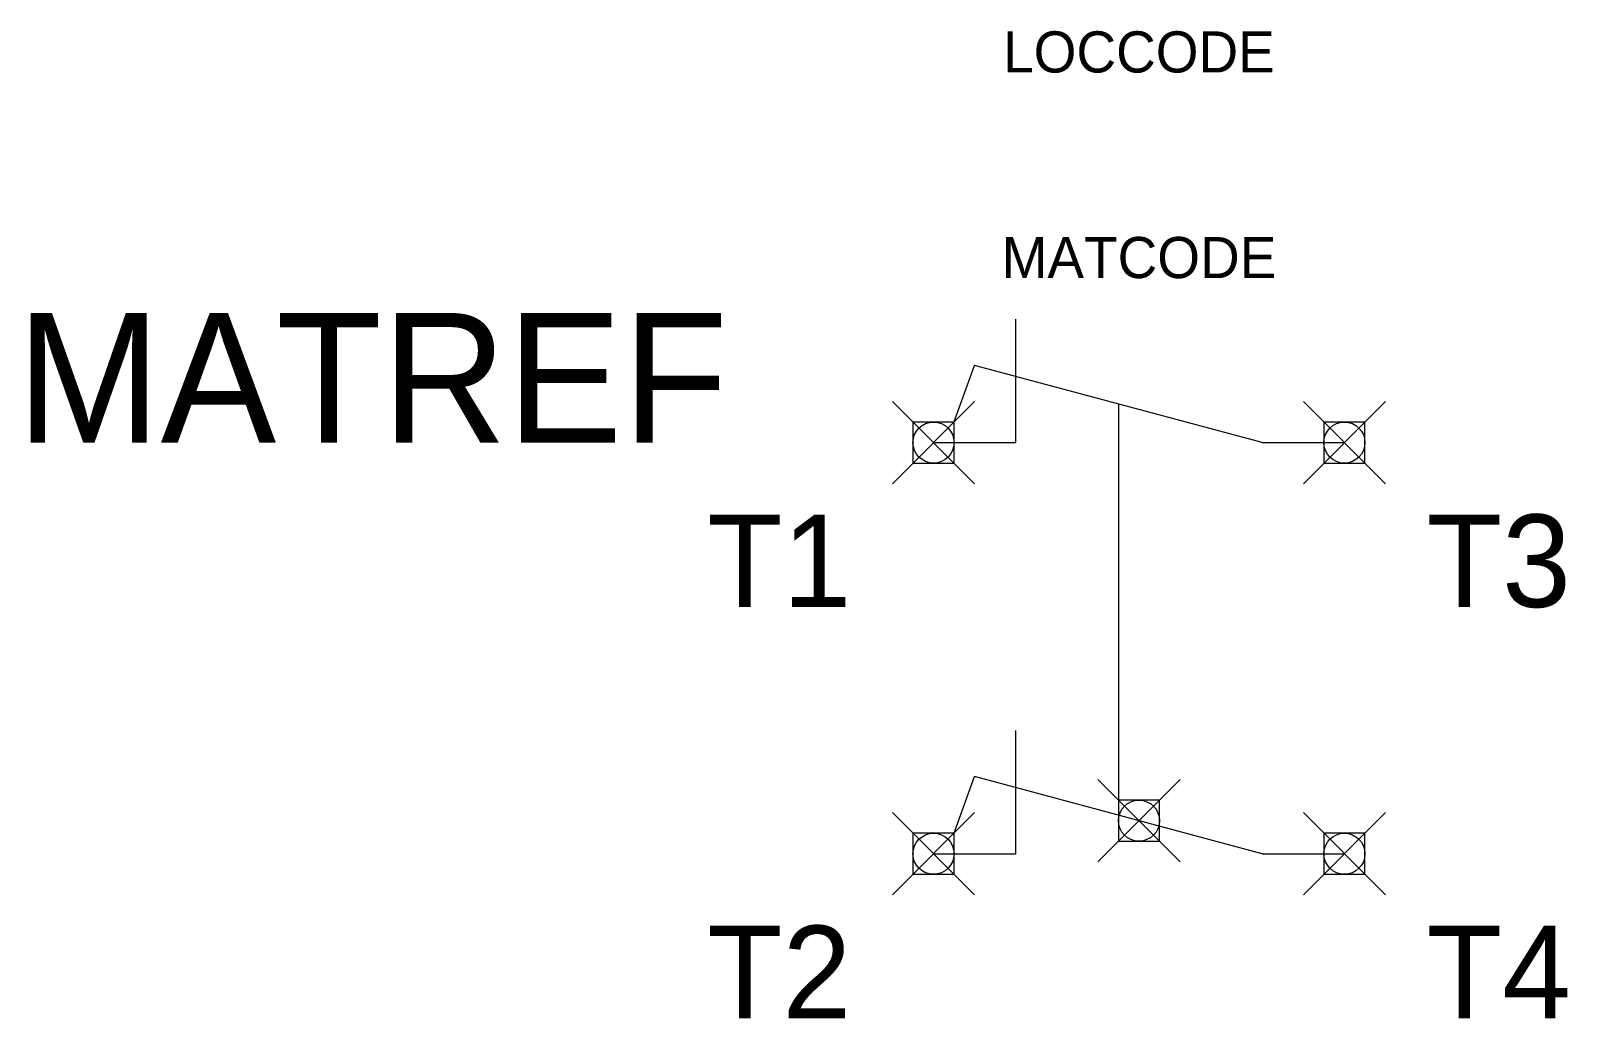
# Model space of a CAD drawing. Extents: x -27 to 10.4, y -4 to 20.
import ezdxf
from ezdxf.enums import TextEntityAlignment as Align

# ---------------------------------------------------------------- set-up
doc = ezdxf.new("R2010")
doc.units = 0
doc.header["$LTSCALE"] = 0.1
doc.header["$PDMODE"] = 99
doc.header["$PDSIZE"] = 1
doc.linetypes.add('DASHED', pattern=[0])
doc.layers.get('0').update_dxf_attribs({"linetype": 'CONTINUOUS'})
for name, color, linetype in [('A', 7, 'CONTINUOUS'), ('C', 6, 'CONTINUOUS'), ('T2', 1, 'CONTINUOUS')]:
    doc.layers.add(name, color=color, linetype=linetype)

msp = doc.modelspace()

# ---------------------------------------------------------------- linework, layer by layer
at = {"color": 0}
for p, q in [((-3, 10), (-3, 13)), ((-4.515, 10.461), (-4, 11.876)), ((3, 10), (-4, 11.876)), ((-5, 10), (-3, 10)), ((3, 10), (5, 10)), ((-3, 0), (-3, 3)), ((-4.515, 0.461), (-4, 1.876)), ((3, 0), (-4, 1.876)), ((-5, 0), (-3, 0)), ((3, 0), (5, 0))]:
    msp.add_line(p, q, dxfattribs=at)
at = {"color": 0, "linetype": 'DASHED'}
msp.add_line((-0.5, 10.938), (-0.5, 0.938), dxfattribs=at)
at = {"layer": 'A', "color": 0}
msp.add_point((0, 0.804), dxfattribs=at)
at = {"layer": 'C', "color": 0}
for p in [(-5, 10), (5, 10), (-5, 0), (5, 0)]:
    msp.add_point(p, dxfattribs=at)

# ---------------------------------------------------------------- texts
at = {"color": 0, "linetype": 'CONTINUOUS', "flags": 1}
for tag, p in [('LOCCODE', (0, 19)), ('MATCODE', (0, 14))]:
    msp.add_attdef(tag, text='', height=1, dxfattribs=at).set_placement(p, align=Align.CENTER)
at = {"color": 0, "linetype": 'CONTINUOUS'}
msp.add_attdef('MATREF', text='', height=3.15, dxfattribs=at).set_placement((-10, 10), align=Align.RIGHT)
at = {"layer": 'T2', "color": 0, "linetype": 'CONTINUOUS'}
for tag, p in [('T1', (-7, 6)), ('T2', (-7, -4))]:
    msp.add_attdef(tag, text='', height=2.25, dxfattribs=at).set_placement(p, align=Align.RIGHT)
for tag, p in [('T3', (7, 6)), ('T4', (7, -4))]:
    msp.add_attdef(tag, p, '', height=2.25, dxfattribs=at)

doc.saveas('drawing.dxf')
